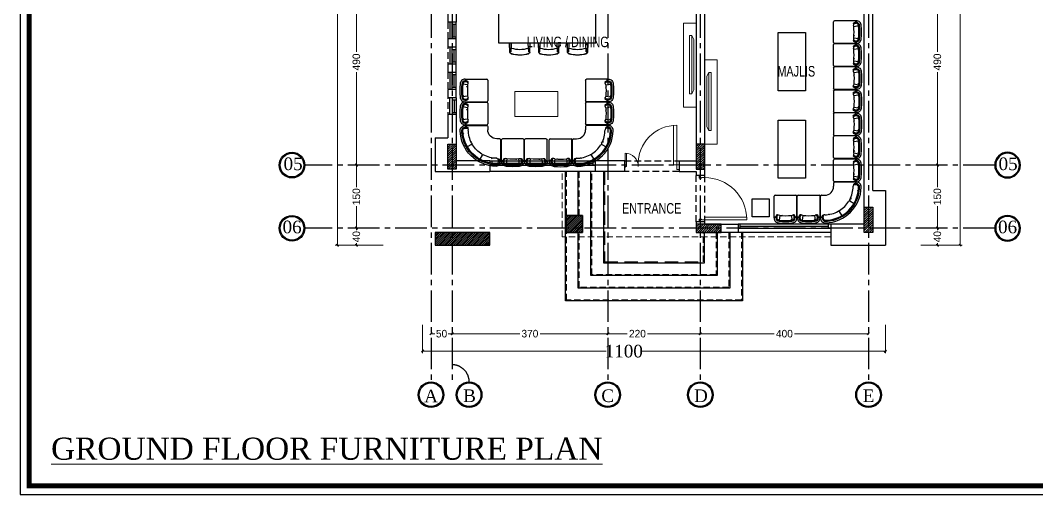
# Model space of a CAD drawing. Header units: centimetres. Extents: x 7997 to 116674, y 1017 to 13844.
# Drawn here: x 89907 to 92323, y 8084 to 9211 of the extents above; entities that cross this region are included whole.
import ezdxf
from ezdxf.enums import TextEntityAlignment as Align

# ---------------------------------------------------------------- set-up
doc = ezdxf.new("R2010")
doc.units = ezdxf.units.CM
doc.header["$LTSCALE"] = 200
doc.header["$PDMODE"] = 2
for name, pattern in [('A-106-Typical Floor Plan$0$HIDDEN', [0.375, 0.25, -0.125]), ('CENTER2', [1.125, 0.75, -0.125, 0.125, -0.125]), ('DASHED', [0.75, 0.5, -0.25]), ('HIDDEN2', [4.7625, 3.175, -1.5875])]:
    doc.linetypes.add(name, pattern=pattern)
for name, color, linetype in [('$0$GRID', 9, 'Continuous'), ('$0$GRID @ 1', 9, 'Continuous'), ('_A-Furniture', 8, 'Continuous'), ('AXIS', 9, 'CENTER2'), ('COL', 1, 'Continuous'), ('DIM', 11, 'Continuous'), ('DORWIN', 4, 'Continuous'), ('ID-LOOSE', 31, 'Continuous'), ('ID-LOOSE2', 8, 'Continuous'), ('STEPS', 7, 'Continuous'), ('WINDOR', 6, 'Continuous'), ('Z-RUBBER', 8, 'Continuous')]:
    doc.layers.add(name, color=color, linetype=linetype)
for name, color, linetype, lineweight in [('FIXTURE', 6, 'Continuous', 13), ('HA', 251, 'Continuous', 0), ('HAT', 8, 'Continuous', 9), ('HATCH', 8, 'Continuous', 5), ('TEXT', 6, 'Continuous', 18), ('WALL', 3, 'Continuous', 25)]:
    doc.layers.add(name, color=color, linetype=linetype, lineweight=lineweight)
doc.styles.add('$0$GRID', font='times.ttf', dxfattribs={"height": 40})
doc.styles.add('style8', font='swisscl.ttf', dxfattribs={"width": 0.8})
doc.styles.add('T1', font='times.ttf')
doc.styles.add('T2', font='')
doc.styles.get('T2').set_extended_font_data('Elisia')
doc.dimstyles.new('NORMAL', dxfattribs={"dimtxt": 18, "dimasz": 5, "dimexe": 5, "dimexo": 5, "dimgap": 1, "dimtad": 0, "dimdec": 0, "dimdsep": 46, "dimtxsty": 'T2', "dimblk1": 'OBLIQUE', "dimblk2": 'OBLIQUE', "dimsah": 1, "dimcen": 0.09, "dimclrd": 4, "dimclre": 4, "dimclrt": 6, "dimadec": 0, "dimazin": 0, "dimtfac": 1, "dimtdec": 0, "dimtofl": 0, "dimtmove": 1, "dimatfit": 2, "dimldrblk": 'OPEN30', "dimfxl": 0, "dimtolj": 1, "dimtzin": 0, "dimlwd": 5, "dimlwe": 5, "dimarcsym": 0})
pattern_1 = [(45, (-39757.2027, -54636.4848), (-2.65165043, 2.65165043), [])]

# ---------------------------------------------------------------- blocks, each defined once
blk = doc.blocks.new('A$C68294616')
at = {"layer": 'ID-LOOSE', "linetype": 'Continuous'}
for p, q in [((0.372, -0.31), (0.372, 0.36)), ((0.402, 0.39), (1.042, 0.39)), ((1.072, -0.31), (1.072, 0.36)), ((0.545, -0.231), (0.511, -0.219)), ((0.899, -0.231), (0.933, -0.219))]:
    blk.add_line(p, q, dxfattribs=at)
for centre, radius, start, end in [((0.402, 0.36), 0.03, 90, 180), ((1.042, 0.36), 0.03, 360, 90), ((0.397, -0.346), 0.0662, 67.8298, 112.1702), ((0.522, -0.31), 0.15, 180, 271.1754), ((0.554, -0.3), 0.133, 146.0897, 185.6132), ((0.522, -0.31), 0.1, 180, 271.1754), ((0.465, -0.24), 0.025, 62.9608, 146.0897), ((0.452, -0.265), 0.0532, 51.0017, 62.9608), ((0.502, -0.242), 0.025, 70, 132.0066), ((0.722, 1.538), 1.778, 264.2835, 275.7165), ((0.628, -0.286), 0.0481, 90.6237, 136.1803), ((0.922, -0.31), 0.15, 268.8246, 360), ((0.922, -0.31), 0.1, 268.8246, 360), ((0.942, -0.242), 0.025, 47.9934, 110), ((0.992, -0.265), 0.0532, 117.0392, 128.9983), ((0.979, -0.24), 0.025, 33.9103, 117.0392), ((0.89, -0.3), 0.133, 354.3868, 33.9103), ((1.047, -0.346), 0.0662, 67.8298, 112.1702), ((0.529, -0.332), 0.0481, 216.0775, 261.6341), ((0.722, 1.538), 2.008, 264.2835, 275.7165), ((0.722, 1.538), 1.958, 264.2835, 275.7165), ((0.933, -0.336), 0.0481, 201.2156, 246.7721)]:
    blk.add_arc(centre, radius, start, end, dxfattribs=at)
at = {"layer": 'ID-LOOSE2', "linetype": 'Continuous'}
for p, q in [((0.545, -0.231), (0.522, -0.38)), ((0.899, -0.231), (0.922, -0.38))]:
    blk.add_line(p, q, dxfattribs=at)
for centre, radius, start, end in [((0.397, -0.336), 0.0362, 46.3972, 133.6028), ((0.554, -0.3), 0.103, 132.0066, 185.6132), ((0.522, -0.31), 0.07, 180, 271.1754), ((0.922, -0.31), 0.07, 268.8246, 360), ((0.89, -0.3), 0.103, 354.3868, 47.9934), ((1.047, -0.336), 0.0362, 46.3972, 133.6028), ((0.722, 1.538), 1.928, 264.2835, 275.7165)]:
    blk.add_arc(centre, radius, start, end, dxfattribs=at)
blk = doc.blocks.new('A$C707258B2')
at = {"layer": 'ID-LOOSE', "linetype": 'Continuous'}
for p, q in [((0.404, 0.342), (1.074, 0.342)), ((0.404, 0.292), (0.454, 0.292)), ((1.104, 0.312), (1.104, 0.212)), ((1.479, -0.063), (1.379, -0.063)), ((1.509, -0.763), (1.509, -0.093)), ((1.459, -0.763), (1.459, -0.712))]:
    blk.add_line(p, q, dxfattribs=at)
for centre, radius, start, end in [((0.404, 0.192), 0.15, 90, 181.1754), ((0.368, 0.317), 0.0662, 337.8298, 22.1702), ((1.074, 0.312), 0.03, 360, 90), ((1.379, 0.212), 1.125, 181.1754, 268.8246), ((0.404, 0.192), 0.1, 90, 181.1754), ((1.379, 0.212), 1.075, 181.1754, 208.6357), ((0.455, 0.256), 0.0357, 345.4262, 90.5555), ((0.454, 0.212), 0.05, 360, 90), ((0.419, 0.102), 0.0935, 329.1864, 354.4231), ((1.379, 0.212), 0.875, 180, 208.4082), ((1.379, 0.212), 0.275, 180, 270), ((0.457, -0.291), 0.025, 208.6357, 300), ((0.482, -0.334), 0.025, 120, 211.3643), ((0.461, -0.295), 0.0199, 309.2667, 10.0983), ((0.481, -0.329), 0.0199, 49.9017, 110.7333), ((0.587, -0.216), 0.025, 300, 28.4082), ((0.612, -0.259), 0.025, 31.5918, 120), ((1.379, 0.212), 0.875, 211.5918, 238.4082), ((1.479, -0.093), 0.03, 360, 90), ((1.379, 0.212), 1.075, 211.3643, 238.6357), ((0.907, -0.555), 0.025, 330, 58.4082), ((0.951, -0.58), 0.025, 61.5918, 150), ((1.379, 0.212), 0.875, 241.5918, 270), ((1.019, -0.683), 0.0935, 84.0982, 109.3349), ((0.832, -0.685), 0.025, 238.6357, 330), ((0.876, -0.71), 0.025, 150, 241.3643), ((0.838, -0.686), 0.0199, 339.2667, 40.0983), ((0.872, -0.706), 0.0199, 79.9017, 140.7333), ((1.379, 0.212), 1.075, 241.3643, 268.8246), ((1.291, -0.783), 0.0481, 201.2156, 246.7721), ((1.359, -0.763), 0.15, 268.8246, 360), ((1.359, -0.763), 0.1, 268.8246, 360), ((1.379, -0.713), 0.05, 360, 90), ((1.405, -0.803), 0.00999, 211.067, 288.5313), ((1.425, -0.709), 0.0336, 354.6301, 109.3883), ((1.484, -0.799), 0.0662, 67.8298, 112.1702)]:
    blk.add_arc(centre, radius, start, end, dxfattribs=at)
at = {"layer": 'ID-LOOSE2', "linetype": 'Continuous'}
for p, q in [((0.404, 0.262), (0.454, 0.262)), ((0.6, -0.238), (0.47, -0.313)), ((0.929, -0.567), (0.854, -0.697)), ((1.429, -0.763), (1.429, -0.713))]:
    blk.add_line(p, q, dxfattribs=at)
for centre, radius, start, end in [((0.378, 0.317), 0.0362, 316.3972, 43.6028), ((0.404, 0.192), 0.07, 90, 181.1754), ((1.379, 0.212), 1.045, 181.1754, 268.8246), ((1.359, -0.763), 0.07, 268.8246, 360), ((1.484, -0.789), 0.0362, 46.3972, 133.6028)]:
    blk.add_arc(centre, radius, start, end, dxfattribs=at)
blk = doc.blocks.new('cvn')
at = {"layer": '_A-Furniture'}
for p, q in [((28410.3, 14016.7), (28411.3, 14037.8)), ((28411.4, 14037.9), (28410.4, 14016.7)), ((28414.2, 14041.5), (28415.9, 14042)), ((28453.9, 14042), (28455.6, 14041.5)), ((28458.6, 14037.8), (28459.5, 14016.7)), ((28458.7, 14037.9), (28459.6, 14016.7)), ((28478.8, 14016.7), (28479.7, 14037.8)), ((28479.9, 14037.9), (28478.9, 14016.7)), ((28482.7, 14041.5), (28484.4, 14042)), ((28522.4, 14042), (28524.1, 14041.5)), ((28527, 14037.8), (28528, 14016.7)), ((28527.2, 14037.9), (28528.1, 14016.7)), ((28547.2, 14016.7), (28548.1, 14037.8)), ((28548.2, 14037.9), (28547.3, 14016.7)), ((28548.2, 14037.9), (28547.3, 14016.7)), ((28548.3, 14037.8), (28547.4, 14016.7)), ((28551.1, 14041.5), (28552.7, 14042)), ((28553, 14042), (28551.3, 14041.5)), ((28590.8, 14042), (28592.5, 14041.5)), ((28592.7, 14041.5), (28591, 14042)), ((28595.4, 14037.8), (28596.3, 14016.7)), ((28595.5, 14037.9), (28596.5, 14016.7)), ((28595.5, 14037.9), (28596.5, 14016.7)), ((28596.6, 14016.7), (28595.6, 14037.8)), ((28414.1, 14036.7), (28411.3, 14036.7)), ((28414.2, 14036.6), (28415.1, 14016.7)), ((28455.9, 14036.6), (28455, 14016.7)), ((28456, 14036.7), (28458.8, 14036.7)), ((28482.5, 14036.7), (28479.8, 14036.7)), ((28482.6, 14036.6), (28483.5, 14016.7)), ((28524.4, 14036.6), (28523.5, 14016.7)), ((28524.5, 14036.7), (28527.2, 14036.7)), ((28550.9, 14036.7), (28548.2, 14036.7)), ((28550.9, 14036.7), (28548.2, 14036.7)), ((28551, 14036.6), (28551.9, 14016.7)), ((28551, 14036.6), (28551.9, 14016.7)), ((28592.7, 14036.6), (28591.9, 14016.7)), ((28592.8, 14036.6), (28591.9, 14016.7)), ((28592.8, 14036.7), (28595.6, 14036.7)), ((28592.9, 14036.7), (28595.6, 14036.7)), ((28410.3, 13913.4), (28411.3, 13892.3)), ((28411.4, 13892.2), (28410.4, 13913.4)), ((28414.1, 13893.4), (28411.3, 13893.4)), ((28414.2, 13893.5), (28415.1, 13913.4)), ((28455.9, 13893.5), (28455, 13913.4)), ((28456, 13893.4), (28458.8, 13893.4)), ((28458.6, 13892.3), (28459.5, 13913.4)), ((28458.7, 13892.2), (28459.6, 13913.4)), ((28478.8, 13913.4), (28479.7, 13892.3)), ((28479.9, 13892.2), (28478.9, 13913.4)), ((28482.5, 13893.4), (28479.8, 13893.4)), ((28482.6, 13893.5), (28483.5, 13913.4)), ((28524.4, 13893.5), (28523.5, 13913.4)), ((28524.5, 13893.4), (28527.2, 13893.4)), ((28527, 13892.3), (28528, 13913.4)), ((28527.2, 13892.2), (28528.1, 13913.4)), ((28547.2, 13913.4), (28548.1, 13892.3)), ((28548.2, 13892.2), (28547.3, 13913.4)), ((28548.2, 13892.2), (28547.3, 13913.4)), ((28548.3, 13892.3), (28547.4, 13913.4)), ((28550.9, 13893.4), (28548.2, 13893.4)), ((28550.9, 13893.4), (28548.2, 13893.4)), ((28551, 13893.5), (28551.9, 13913.4)), ((28551, 13893.5), (28551.9, 13913.4)), ((28592.7, 13893.5), (28591.9, 13913.4)), ((28592.8, 13893.5), (28591.9, 13913.4)), ((28592.8, 13893.4), (28595.6, 13893.4)), ((28592.9, 13893.4), (28595.6, 13893.4)), ((28595.4, 13892.3), (28596.3, 13913.4)), ((28595.5, 13892.2), (28596.5, 13913.4)), ((28595.5, 13892.2), (28596.5, 13913.4)), ((28596.6, 13913.4), (28595.6, 13892.3)), ((28414.2, 13888.6), (28415.9, 13888.1)), ((28453.9, 13888.1), (28455.6, 13888.6)), ((28482.7, 13888.6), (28484.4, 13888.1)), ((28522.4, 13888.1), (28524.1, 13888.6)), ((28551.1, 13888.6), (28552.7, 13888.1)), ((28553, 13888.1), (28551.3, 13888.6)), ((28590.8, 13888.1), (28592.5, 13888.6)), ((28592.7, 13888.6), (28591, 13888.1))]:
    blk.add_line(p, q, dxfattribs=at)
blk.add_lwpolyline([(28384.5, 14015.2), (28615.9, 14015.2), (28615.9, 13914.9), (28384.5, 13914.9)], close=True, dxfattribs=at)
blk.add_lwpolyline([(28384.5, 14015.2), (28615.9, 14015.2), (28615.9, 13914.9), (28384.5, 13914.9)], close=True, dxfattribs=at)
for centre, radius, start, end in [((28415.4, 14037.6), 4.11, 106.4199, 177.4596), ((28415.5, 14037.7), 4.11, 106.4199, 177.4596), ((28435, 13970), 74.6, 74.0648, 106.1145), ((28434.9, 13973.5), 71.1, 74.4748, 105.5252), ((28454.5, 14037.6), 4.11, 2.5404, 73.5801), ((28454.6, 14037.7), 4.11, 2.5404, 73.5801), ((28483.8, 14037.6), 4.11, 106.4199, 177.4596), ((28484, 14037.7), 4.11, 106.4199, 177.4596), ((28503.5, 13970), 74.6, 74.0648, 106.1145), ((28503.4, 13973.5), 71.1, 74.4748, 105.5252), ((28522.9, 14037.6), 4.11, 2.5404, 73.5801), ((28523.1, 14037.7), 4.11, 2.5404, 73.5801), ((28552.2, 14037.6), 4.11, 106.4199, 177.4596), ((28552.3, 14037.7), 4.11, 106.4199, 177.4596), ((28552.3, 14037.7), 4.11, 106.4199, 177.4596), ((28552.4, 14037.6), 4.11, 106.4199, 177.4596), ((28571.9, 13970), 74.6, 74.0648, 106.1145), ((28571.9, 13970), 74.6, 73.8855, 105.9352), ((28571.8, 13973.5), 71.1, 74.4748, 105.5252), ((28572, 13973.5), 71.1, 74.4748, 105.5252), ((28591.3, 14037.6), 4.11, 2.5404, 73.5801), ((28591.4, 14037.7), 4.11, 2.5404, 73.5801), ((28591.4, 14037.7), 4.11, 2.5404, 73.5801), ((28591.5, 14037.6), 4.11, 2.5404, 73.5801), ((28414.1, 14036.6), 0.103, 2.5404, 90.0495), ((28435, 13970), 61.8, 71.5812, 108.4188), ((28456, 14036.6), 0.103, 90, 177.4596), ((28482.5, 14036.6), 0.103, 2.5404, 90.0495), ((28503.5, 13970), 61.8, 71.5812, 108.4188), ((28524.5, 14036.6), 0.103, 90, 177.4596), ((28550.9, 14036.6), 0.103, 2.5404, 90), ((28550.9, 14036.6), 0.103, 2.5404, 90.0495), ((28571.9, 13970), 61.8, 71.5812, 108.4188), ((28571.9, 13970), 61.8, 71.5812, 108.4188), ((28592.8, 14036.6), 0.103, 89.9505, 177.4596), ((28592.9, 14036.6), 0.103, 90, 177.4596), ((28415.4, 13892.5), 4.11, 182.5404, 253.5801), ((28414.1, 13893.5), 0.103, 269.9505, 357.4596), ((28435, 13960.1), 61.8, 251.5812, 288.4188), ((28454.5, 13892.5), 4.11, 286.4199, 357.4596), ((28456, 13893.5), 0.103, 182.5404, 270), ((28483.8, 13892.5), 4.11, 182.5404, 253.5801), ((28482.5, 13893.5), 0.103, 269.9505, 357.4596), ((28503.5, 13960.1), 61.8, 251.5812, 288.4188), ((28522.9, 13892.5), 4.11, 286.4199, 357.4596), ((28524.5, 13893.5), 0.103, 182.5404, 270), ((28552.2, 13892.5), 4.11, 182.5404, 253.5801), ((28552.4, 13892.5), 4.11, 182.5404, 253.5801), ((28550.9, 13893.5), 0.103, 270, 357.4596), ((28550.9, 13893.5), 0.103, 269.9505, 357.4596), ((28571.9, 13960.1), 61.8, 251.5812, 288.4188), ((28571.9, 13960.1), 61.8, 251.5812, 288.4188), ((28591.3, 13892.5), 4.11, 286.4199, 357.4596), ((28592.8, 13893.5), 0.103, 182.5404, 270.0495), ((28591.5, 13892.5), 4.11, 286.4199, 357.4596), ((28592.9, 13893.5), 0.103, 182.5404, 270), ((28415.5, 13892.4), 4.11, 182.5404, 253.5801), ((28435, 13960.1), 74.6, 253.8855, 285.9352), ((28434.9, 13956.6), 71.1, 254.4748, 285.5252), ((28454.6, 13892.4), 4.11, 286.4199, 357.4596), ((28484, 13892.4), 4.11, 182.5404, 253.5801), ((28503.5, 13960.1), 74.6, 253.8855, 285.9352), ((28503.4, 13956.6), 71.1, 254.4748, 285.5252), ((28523.1, 13892.4), 4.11, 286.4199, 357.4596), ((28552.3, 13892.4), 4.11, 182.5404, 253.5801), ((28552.3, 13892.4), 4.11, 182.5404, 253.5801), ((28571.9, 13960.1), 74.6, 253.8855, 285.9352), ((28571.9, 13960.1), 74.6, 254.0648, 286.1145), ((28571.8, 13956.6), 71.1, 254.4748, 285.5252), ((28572, 13956.6), 71.1, 254.4748, 285.5252), ((28591.4, 13892.4), 4.11, 286.4199, 357.4596), ((28591.4, 13892.4), 4.11, 286.4199, 357.4596)]:
    blk.add_arc(centre, radius, start, end, dxfattribs=at)
blk = doc.blocks.new('08-TITLE SHEET-selattin', base_point=(45714.8, -203081.4))
at = {"color": 0}
blk.add_lwpolyline([(51244.8, -203081.4), (45714.8, -203081.4), (45714.8, -206921.4), (51244.8, -206921.4)], close=True, dxfattribs=at)
at = {"color": 0, "linetype": 'ByBlock', "const_width": 17}
blk.add_lwpolyline([(45744.3, -206891.9), (51215.3, -206891.9), (51215.3, -203110.8), (45744.3, -203110.8)], close=True, dxfattribs=at)
at = {"layer": 'HA', "ltscale": 1.2}
blk.add_lwpolyline([(45714.8, -203081.4), (51244.8, -203081.4), (51244.8, -206921.4), (45714.8, -206921.4)], close=True, dxfattribs=at)
blk = doc.blocks.new('D1')
at = {"layer": 'FIXTURE'}
for p, q in [((-11.17, 29.99), (-11.17, -4.5)), ((-8.17, 30.13), (-8.17, -8.5)), ((-6.17, -4.5), (-11.17, -4.5)), ((-6.17, -8.5), (-8.17, -8.5)), ((-6.17, -4.5), (-6.17, -8.5))]:
    blk.add_line(p, q, dxfattribs=at)
blk.add_arc((-8.05, -3.87), 34, 90.19821, 181.05536, dxfattribs=at)
blk = doc.blocks.new('A$C414D25BB')
at = {"layer": 'Z-RUBBER', "ltscale": 0.05}
h = blk.add_hatch(dxfattribs=at)
h.set_pattern_fill('ANSI31', color=256, style=0)
h.set_pattern_definition([(45, (-21734.0303, -7392.24753), (-0.08838834765, 0.08838834765), [])])
h.paths.add_polyline_path([(0.114, 0.062, -5.138733), (0.115, 0.062), (0.115, 0.06), (0.116, 0.06), (0.115, 0.058), (0.116, 0.058), (0.115, 0.056), (0.113, 0.058), (0.114, 0.058), (0.113, 0.06), (0.114, 0.06)])
at = {"layer": 'FIXTURE'}
for p, q in [((0.857, 0.916), (0.857, 0.116)), ((0.907, 0.916), (0.857, 0.916)), ((0.907, 0.116), (0.907, 0.916)), ((0.107, 0.116), (0.072, 0.116)), ((0.072, 0.116), (0.072, 0.016)), ((0.122, 0.016), (0.072, 0.016)), ((0.107, 0.116), (0.107, 0.062)), ((0.119, 0.062), (0.107, 0.062)), ((0.112, 0.062), (0.122, 0.062)), ((0.122, 0.062), (0.122, 0.016)), ((0.857, 0.116), (0.907, 0.116)), ((0.907, 0.062), (0.897, 0.062)), ((0.897, 0.062), (0.897, 0.016)), ((0.897, 0.016), (0.947, 0.016)), ((0.907, 0.116), (0.947, 0.116)), ((0.907, 0.116), (0.907, 0.062)), ((0.947, 0.116), (0.947, 0.016))]:
    blk.add_line(p, q, dxfattribs=at)
blk.add_lwpolyline([(0.905, 0.062), (0.904, 0.062)], dxfattribs=at)
blk.add_arc((0.907, 0.116), 0.8, 90, 180, dxfattribs=at)
blk = doc.blocks.new('05-GF COLUMNS-Essa', base_point=(34188.1, 8657))
at = {"layer": 'COL', "ltscale": 0.05}
h = blk.add_hatch(dxfattribs=at)
h.set_pattern_fill('ANSI31', color=8, scale=30)
h.set_pattern_definition(pattern_1)
h.paths.add_polyline_path([(34238.1, 8837), (34218.1, 8837), (34218.1, 8897), (34238.1, 8897)])
h = blk.add_hatch(dxfattribs=at)
h.set_pattern_fill('ANSI31', color=8, scale=30)
h.set_pattern_definition(pattern_1)
h.paths.add_polyline_path([(34808.1, 8837), (34828.1, 8837), (34828.1, 8897), (34808.1, 8897)])
h = blk.add_hatch(dxfattribs=at)
h.set_pattern_fill('ANSI31', color=8, scale=30)
h.set_pattern_definition(pattern_1)
h.paths.add_polyline_path([(35228.1, 8687), (35208.1, 8687), (35208.1, 8747), (35228.1, 8747)])
h = blk.add_hatch(dxfattribs=at)
h.set_pattern_fill('ANSI31', color=8, scale=30)
h.set_pattern_definition(pattern_1)
h.paths.add_polyline_path([(34808.1, 8707), (34808.1, 8687), (34868.1, 8687), (34868.1, 8707)])
at = {"layer": 'DIM'}
h = blk.add_hatch(dxfattribs=at)
h.set_pattern_fill('ANSI31', color=8)
h.set_pattern_definition([(45, (34498.055, 8687.002), (-2.24506, 2.24506), [])])
h.paths.add_polyline_path([(34498.1, 8687), (34538.1, 8687), (34538.1, 8727), (34498.1, 8727)])
h = blk.add_hatch(dxfattribs=at)
h.set_pattern_fill('ANSI31', color=8)
h.set_pattern_definition([(45, (34188.055, 8657.002), (-2.245064, 2.245064), [])])
h.paths.add_polyline_path([(34188.1, 8657), (34318.1, 8657), (34318.1, 8687), (34188.1, 8687)])
at = {"layer": 'COL'}
for points in [[(34238.1, 8837), (34218.1, 8837), (34218.1, 8897), (34238.1, 8897)], [(34808.1, 8837), (34828.1, 8837), (34828.1, 8897), (34808.1, 8897)], [(35228.1, 8687), (35208.1, 8687), (35208.1, 8747), (35228.1, 8747)], [(34498.1, 8687), (34538.1, 8687), (34538.1, 8727), (34498.1, 8727)], [(34808.1, 8707), (34808.1, 8687), (34868.1, 8687), (34868.1, 8707)], [(34188.1, 8657), (34318.1, 8657), (34318.1, 8687), (34188.1, 8687)]]:
    blk.add_lwpolyline(points, close=True, dxfattribs=at)
blk = doc.blocks.new('02-GROUND FLOOR PLAN-selattin', base_point=(28755.4, 25545.3))
at = {"layer": 'HAT', "linetype": 'DASHED', "ltscale": 0.15}
for p, q in [((27987.4, 24040.3), (27987.4, 24195.3)), ((28625.4, 24040.3), (27987.4, 24040.3))]:
    blk.add_line(p, q, dxfattribs=at)
at = {"layer": 'STEPS', "color": 8, "linetype": 'HIDDEN2', "ltscale": 0.025}
for p, q in [((27715.4, 24550.3), (27715.4, 24330.3)), ((28135.4, 24220.3), (28265.4, 24220.3)), ((28265.4, 24195.3), (28135.4, 24195.3)), ((28305.4, 24075.3), (28305.4, 24185.3)), ((28325.4, 24185.3), (28325.4, 24075.3))]:
    blk.add_line(p, q, dxfattribs=at)
at = {"layer": 'STEPS'}
for p, q in [((28085.4, 24195.3), (28085.4, 23977.8)), ((28325.4, 23977.8), (28325.4, 24050.3)), ((28085.4, 23977.8), (28325.4, 23977.8))]:
    blk.add_line(p, q, dxfattribs=at)
at = {"layer": 'STEPS', "color": 8, "linetype": 'HIDDEN2', "ltscale": 0.05}
for p, q in [((28087.9, 24195.3), (28087.9, 23980.3)), ((28087.9, 23980.3), (28323.4, 23980.3))]:
    blk.add_line(p, q, dxfattribs=at)
at = {"layer": 'STEPS'}
for points in [[(28415.4, 24050.3), (28415.4, 23887.8), (27995.4, 23887.8), (27995.4, 24195.3)], [(28025.4, 24090.3), (28025.4, 24195.3)], [(28355.4, 24050.3), (28355.4, 23947.8), (28055.4, 23947.8), (28055.4, 24195.3)], [(28385.4, 24050.3), (28385.4, 23917.8), (28025.4, 23917.8), (28025.4, 24050.3)]]:
    blk.add_lwpolyline(points, dxfattribs=at)
at = {"layer": 'WALL', "ltscale": 150}
for p, q in [((28725.4, 24150.3), (28725.4, 24800.3)), ((27685.4, 24275.3), (27685.4, 24195.3)), ((28725.4, 24150.3), (28755.4, 24150.3)), ((28755.4, 24150.3), (28755.4, 24020.3)), ((28625.4, 24020.3), (28755.4, 24020.3))]:
    blk.add_line(p, q, dxfattribs=at)
at = {"layer": 'WALL'}
for p, q in [((27715.4, 24690.3), (27715.4, 24550.3)), ((27735.4, 24690.3), (27735.4, 24550.3)), ((28305.4, 24690.3), (28305.4, 24220.3)), ((28325.4, 24690.3), (28325.4, 24185.3)), ((28705.4, 24070.3), (28705.4, 24690.3)), ((27735.4, 24550.3), (27715.4, 24550.3)), ((27735.4, 24510.3), (27715.4, 24510.3)), ((27715.4, 24510.3), (27715.4, 24490.3)), ((27735.4, 24490.3), (27735.4, 24510.3)), ((27735.4, 24490.3), (27715.4, 24490.3)), ((27735.4, 24450.3), (27715.4, 24450.3)), ((27715.4, 24450.3), (27715.4, 24430.3)), ((27735.4, 24430.3), (27715.4, 24430.3)), ((27735.4, 24430.3), (27735.4, 24450.3)), ((27735.4, 24390.3), (27715.4, 24390.3)), ((27715.4, 24390.3), (27715.4, 24370.3)), ((27735.4, 24370.3), (27735.4, 24390.3)), ((27735.4, 24370.3), (27715.4, 24370.3)), ((27715.4, 24330.3), (27715.4, 24275.3)), ((27735.4, 24330.3), (27715.4, 24330.3)), ((27735.4, 24330.3), (27735.4, 24220.3)), ((27685.4, 24275.3), (27715.4, 24275.3)), ((27815.4, 24220.3), (27735.4, 24220.3)), ((27815.4, 24220.3), (27815.4, 24195.3)), ((28135.4, 24220.3), (28065.4, 24220.3)), ((28065.4, 24220.3), (28065.4, 24195.3)), ((28135.4, 24220.3), (28135.4, 24195.3)), ((28265.4, 24220.3), (28305.4, 24220.3)), ((28265.4, 24220.3), (28265.4, 24195.3)), ((27685.4, 24195.3), (27815.4, 24195.3)), ((28135.4, 24195.3), (28065.4, 24195.3)), ((28265.4, 24195.3), (28305.4, 24195.3)), ((28305.4, 24195.3), (28305.4, 24185.3)), ((28325.4, 24185.3), (28305.4, 24185.3)), ((28305.4, 24075.3), (28305.4, 24050.3)), ((28325.4, 24075.3), (28305.4, 24075.3)), ((28325.4, 24075.3), (28325.4, 24070.3)), ((28325.4, 24070.3), (28405.4, 24070.3)), ((28405.4, 24070.3), (28405.4, 24050.3)), ((28625.4, 24070.3), (28625.4, 24020.3)), ((28705.4, 24070.3), (28625.4, 24070.3)), ((28405.4, 24050.3), (28305.4, 24050.3))]:
    blk.add_line(p, q, dxfattribs=at)
at = {"layer": 'WALL', "color": 8, "linetype": 'A-106-Typical Floor Plan$0$HIDDEN', "ltscale": 0.3}
blk.add_line((28323.4, 23980.3), (28323.4, 24050.3), dxfattribs=at)
for points in [[(28413.4, 24050.3), (28413.4, 23889.8), (27997.4, 23889.8), (27997.4, 24195.3)], [(28027.4, 24090.3), (28027.4, 24195.3)], [(28353.4, 24050.3), (28353.4, 23949.8), (28057.4, 23949.8), (28057.4, 24195.3)], [(28383.4, 24050.3), (28383.4, 23919.8), (28027.4, 23919.8), (28027.4, 24050.3)]]:
    blk.add_lwpolyline(points, dxfattribs=at)
at = {"layer": 'WALL'}
blk.add_lwpolyline([(28035.4, 24050.3), (27995.4, 24050.3), (27995.4, 24090.3), (28035.4, 24090.3)], close=True, dxfattribs=at)
at = {"layer": 'WINDOR'}
for p, q in [((27720.4, 24550.3), (27720.4, 24510.3)), ((27725.4, 24510.3), (27725.4, 24550.3)), ((27735.4, 24510.3), (27735.4, 24550.3)), ((27735.4, 24510.3), (27735.4, 24550.3)), ((27725.4, 24545.3), (27735.4, 24545.3)), ((27730.4, 24515.3), (27730.4, 24545.3)), ((27725.4, 24515.3), (27735.4, 24515.3)), ((27720.4, 24490.3), (27720.4, 24450.3)), ((27725.4, 24450.3), (27725.4, 24490.3)), ((27725.4, 24485.3), (27735.4, 24485.3)), ((27730.4, 24455.3), (27730.4, 24485.3)), ((27735.4, 24450.3), (27735.4, 24490.3)), ((27735.4, 24450.3), (27735.4, 24490.3)), ((27725.4, 24455.3), (27735.4, 24455.3)), ((27720.4, 24430.3), (27720.4, 24390.3)), ((27725.4, 24390.3), (27725.4, 24430.3)), ((27735.4, 24390.3), (27735.4, 24430.3)), ((27735.4, 24390.3), (27735.4, 24430.3)), ((27725.4, 24425.3), (27735.4, 24425.3)), ((27730.4, 24395.3), (27730.4, 24425.3)), ((27725.4, 24395.3), (27735.4, 24395.3)), ((27720.4, 24330.3), (27720.4, 24370.3)), ((27725.4, 24370.3), (27725.4, 24330.3)), ((27725.4, 24365.3), (27735.4, 24365.3)), ((27730.4, 24365.3), (27730.4, 24335.3)), ((27735.4, 24370.3), (27735.4, 24330.3)), ((27735.4, 24370.3), (27735.4, 24330.3)), ((27725.4, 24335.3), (27735.4, 24335.3)), ((27815.4, 24220.3), (28065.4, 24220.3)), ((27815.4, 24210.3), (28065.4, 24210.3)), ((27820.4, 24210.3), (27820.4, 24220.3)), ((27820.4, 24215.3), (28060.4, 24215.3)), ((28060.4, 24210.3), (28060.4, 24220.3)), ((28065.4, 24195.3), (27815.4, 24195.3)), ((28625.4, 24070.3), (28405.4, 24070.3)), ((28410.4, 24060.3), (28410.4, 24070.3)), ((28410.4, 24065.3), (28620.4, 24065.3)), ((28620.4, 24060.3), (28620.4, 24070.3)), ((28405.4, 24060.3), (28625.4, 24060.3)), ((28625.4, 24050.3), (28405.4, 24050.3))]:
    blk.add_line(p, q, dxfattribs=at)
at = {"color": 6, "ltscale": 2}
blk.add_blockref('05-GF COLUMNS-Essa', (27685.4, 24020.3), dxfattribs=at)
at = {"layer": 'DORWIN'}
for p, xscale, yscale, zscale in [((28282.1, 24223.1), 2.720354094101387, 2.720354094101387, 2.720354094101387), ((28129.8, 24211.3), -0.9067847064499407, 0.9067847064499407, 0.9067847064499407)]:
    blk.add_blockref('D1', p, dxfattribs=dict(at, xscale=xscale, yscale=yscale, zscale=zscale))
at = {"layer": 'WALL', "color": 0, "xscale": 125.7142855977901, "yscale": 125.7142855977901, "zscale": 125.7142855977901, "rotation": 270}
blk.add_blockref('A$C414D25BB', (28310.8, 24194.4), dxfattribs=at)
at = {"layer": 'TEXT', "style": 'style8'}
for s, p in [('LIVING / DINING', (27902.6, 24490.5)), ('MAJLIS', (28498.8, 24420.8)), ('ENTRANCE', (28129.5, 24095))]:
    blk.add_text(s, height=25, dxfattribs=at).set_placement(p)
blk = doc.blocks.new('_OBLIQUE')
at = {"color": 0, "linetype": 'ByBlock'}
blk.add_line((-0.5, -0.5), (0.5, 0.5), dxfattribs=at)
blk = doc.blocks.new('*D1683')
at = {"layer": 'Defpoints', "color": 0, "transparency": 16777216}
for p in [(37178.1, 5446.5), (37228.1, 5446.5), (37228.1, 5446.5)]:
    blk.add_point(p, dxfattribs=at)
at = {"layer": 'DIM', "color": 4, "lineweight": 5, "transparency": 16777216}
for p, q in [((37178.1, 5446.5), (37187.5, 5446.5)), ((37228.1, 5446.5), (37218.6, 5446.5))]:
    blk.add_line(p, q, dxfattribs=at)
at = {"layer": 'DIM', "color": 4, "lineweight": 5, "transparency": 16777216, "xscale": 5, "yscale": 5, "zscale": 5, "rotation": 180}
blk.add_blockref('_OBLIQUE', (37178.1, 5446.5), dxfattribs=at)
at = {"layer": 'DIM', "color": 4, "lineweight": 5, "transparency": 16777216, "xscale": 5, "yscale": 5, "zscale": 5}
blk.add_blockref('_OBLIQUE', (37228.1, 5446.5), dxfattribs=at)
at = {"layer": 'DIM', "color": 6, "transparency": 16777216, "insert": (37203.1, 5446.5), "char_height": 18, "attachment_point": 5, "style": 'T2'}
blk.add_mtext('\\A1;50', dxfattribs=at)
blk = doc.blocks.new('_Open30')
at = {"color": 0, "linetype": 'ByBlock', "lineweight": -2}
for p, q in [((-1, 0.27), (0, 0)), ((0, 0), (-1, -0.27)), ((0, 0), (-1, 0))]:
    blk.add_line(p, q, dxfattribs=at)
blk = doc.blocks.new('*D1684')
at = {"layer": 'Defpoints', "color": 0, "transparency": 16777216}
for p in [(37228.1, 5446.5), (37598.1, 5446.5), (37598.1, 5446.5)]:
    blk.add_point(p, dxfattribs=at)
at = {"layer": 'DIM', "color": 4, "lineweight": 5, "transparency": 16777216}
for p, q in [((37228.1, 5446.5), (37388.9, 5446.5)), ((37598.1, 5446.5), (37437.2, 5446.5))]:
    blk.add_line(p, q, dxfattribs=at)
at = {"layer": 'DIM', "color": 4, "lineweight": 5, "transparency": 16777216, "xscale": 5, "yscale": 5, "zscale": 5, "rotation": 180}
blk.add_blockref('_OBLIQUE', (37228.1, 5446.5), dxfattribs=at)
at = {"layer": 'DIM', "color": 4, "lineweight": 5, "transparency": 16777216, "xscale": 5, "yscale": 5, "zscale": 5}
blk.add_blockref('_OBLIQUE', (37598.1, 5446.5), dxfattribs=at)
at = {"layer": 'DIM', "color": 6, "transparency": 16777216, "insert": (37413.1, 5446.5), "char_height": 18, "attachment_point": 5, "style": 'T2'}
blk.add_mtext('\\A1;370', dxfattribs=at)
blk = doc.blocks.new('*D1685')
at = {"layer": 'Defpoints', "color": 0, "transparency": 16777216}
for p in [(37598.1, 5446.5), (37818.1, 5446.5), (37818.1, 5446.5)]:
    blk.add_point(p, dxfattribs=at)
at = {"layer": 'DIM', "color": 4, "lineweight": 5, "transparency": 16777216}
for p, q in [((37598.1, 5446.5), (37644.6, 5446.5)), ((37818.1, 5446.5), (37692.9, 5446.5))]:
    blk.add_line(p, q, dxfattribs=at)
at = {"layer": 'DIM', "color": 4, "lineweight": 5, "transparency": 16777216, "xscale": 5, "yscale": 5, "zscale": 5, "rotation": 180}
blk.add_blockref('_OBLIQUE', (37598.1, 5446.5), dxfattribs=at)
at = {"layer": 'DIM', "color": 4, "lineweight": 5, "transparency": 16777216, "xscale": 5, "yscale": 5, "zscale": 5}
blk.add_blockref('_OBLIQUE', (37818.1, 5446.5), dxfattribs=at)
at = {"layer": 'DIM', "color": 6, "transparency": 16777216, "insert": (37668.7, 5446.5), "char_height": 18, "attachment_point": 5, "style": 'T2'}
blk.add_mtext('\\A1;220', dxfattribs=at)
blk = doc.blocks.new('*D1686')
at = {"layer": 'Defpoints', "color": 0, "transparency": 16777216}
for p in [(37818.1, 5446.5), (38218.1, 5446.5), (38218.1, 5446.5)]:
    blk.add_point(p, dxfattribs=at)
at = {"layer": 'DIM', "color": 4, "lineweight": 5, "transparency": 16777216}
for p, q in [((37818.1, 5446.5), (37993.9, 5446.5)), ((38218.1, 5446.5), (38042.2, 5446.5))]:
    blk.add_line(p, q, dxfattribs=at)
at = {"layer": 'DIM', "color": 4, "lineweight": 5, "transparency": 16777216, "xscale": 5, "yscale": 5, "zscale": 5, "rotation": 180}
blk.add_blockref('_OBLIQUE', (37818.1, 5446.5), dxfattribs=at)
at = {"layer": 'DIM', "color": 4, "lineweight": 5, "transparency": 16777216, "xscale": 5, "yscale": 5, "zscale": 5}
blk.add_blockref('_OBLIQUE', (38218.1, 5446.5), dxfattribs=at)
at = {"layer": 'DIM', "color": 6, "transparency": 16777216, "insert": (38018.1, 5446.5), "char_height": 18, "attachment_point": 5, "style": 'T2'}
blk.add_mtext('\\A1;400', dxfattribs=at)
blk = doc.blocks.new('*D1687')
at = {"layer": 'Defpoints', "color": 0, "transparency": 16777216}
for p in [(38381.7, 5697), (38381.7, 5697), (38381.7, 5657)]:
    blk.add_point(p, dxfattribs=at)
at = {"layer": 'DIM', "color": 4, "lineweight": 5, "transparency": 16777216}
for p, q in [((38381.7, 5697), (38381.7, 5692.6)), ((38381.7, 5657), (38381.7, 5661.4))]:
    blk.add_line(p, q, dxfattribs=at)
at = {"layer": 'DIM', "color": 4, "lineweight": 5, "transparency": 16777216, "xscale": 5, "yscale": 5, "zscale": 5}
for p, rotation in [((38381.7, 5697), 90), ((38381.7, 5657), 270)]:
    blk.add_blockref('_OBLIQUE', p, dxfattribs=dict(at, rotation=rotation))
at = {"layer": 'DIM', "color": 6, "transparency": 16777216, "insert": (38381.7, 5677), "char_height": 18, "attachment_point": 5, "rotation": 90, "style": 'T2'}
blk.add_mtext('\\A1;40', dxfattribs=at)
blk = doc.blocks.new('*D1688')
at = {"layer": 'Defpoints', "color": 0, "transparency": 16777216}
for p in [(38381.7, 5847), (38381.7, 5847), (38381.7, 5697)]:
    blk.add_point(p, dxfattribs=at)
at = {"layer": 'DIM', "color": 4, "lineweight": 5, "transparency": 16777216}
for p, q in [((38381.7, 5847), (38381.7, 5794.4)), ((38381.7, 5697), (38381.7, 5749.6))]:
    blk.add_line(p, q, dxfattribs=at)
at = {"layer": 'DIM', "color": 4, "lineweight": 5, "transparency": 16777216, "xscale": 5, "yscale": 5, "zscale": 5}
for p, rotation in [((38381.7, 5847), 90), ((38381.7, 5697), 270)]:
    blk.add_blockref('_OBLIQUE', p, dxfattribs=dict(at, rotation=rotation))
at = {"layer": 'DIM', "color": 6, "transparency": 16777216, "insert": (38381.7, 5772), "char_height": 18, "attachment_point": 5, "rotation": 90, "style": 'T2'}
blk.add_mtext('\\A1;150', dxfattribs=at)
blk = doc.blocks.new('*D1689')
at = {"layer": 'Defpoints', "color": 0, "transparency": 16777216}
for p in [(38381.7, 6337), (38381.7, 6337), (38381.7, 5847)]:
    blk.add_point(p, dxfattribs=at)
at = {"layer": 'DIM', "color": 4, "lineweight": 5, "transparency": 16777216}
for p, q in [((38381.7, 6337), (38381.7, 6116.1)), ((38381.7, 5847), (38381.7, 6067.9))]:
    blk.add_line(p, q, dxfattribs=at)
at = {"layer": 'DIM', "color": 4, "lineweight": 5, "transparency": 16777216, "xscale": 5, "yscale": 5, "zscale": 5}
for p, rotation in [((38381.7, 6337), 90), ((38381.7, 5847), 270)]:
    blk.add_blockref('_OBLIQUE', p, dxfattribs=dict(at, rotation=rotation))
at = {"layer": 'DIM', "color": 6, "transparency": 16777216, "insert": (38381.7, 6092), "char_height": 18, "attachment_point": 5, "rotation": 90, "style": 'T2'}
blk.add_mtext('\\A1;490', dxfattribs=at)
blk = doc.blocks.new('*D1693')
at = {"layer": 'Defpoints', "color": 0, "transparency": 16777216}
for p in [(37000.6, 5697), (37000.6, 5697), (37000.6, 5657)]:
    blk.add_point(p, dxfattribs=at)
at = {"layer": 'DIM', "color": 4, "lineweight": 5, "transparency": 16777216}
for p, q in [((37000.6, 5697), (37000.6, 5692.6)), ((37000.6, 5657), (37000.6, 5661.4))]:
    blk.add_line(p, q, dxfattribs=at)
at = {"layer": 'DIM', "color": 4, "lineweight": 5, "transparency": 16777216, "xscale": 5, "yscale": 5, "zscale": 5}
for p, rotation in [((37000.6, 5697), 90), ((37000.6, 5657), 270)]:
    blk.add_blockref('_OBLIQUE', p, dxfattribs=dict(at, rotation=rotation))
at = {"layer": 'DIM', "color": 6, "transparency": 16777216, "insert": (37000.6, 5677), "char_height": 18, "attachment_point": 5, "rotation": 90, "style": 'T2'}
blk.add_mtext('\\A1;40', dxfattribs=at)
blk = doc.blocks.new('*D1694')
at = {"layer": 'Defpoints', "color": 0, "transparency": 16777216}
for p in [(37000.6, 5847), (37000.6, 5847), (37000.6, 5697)]:
    blk.add_point(p, dxfattribs=at)
at = {"layer": 'DIM', "color": 4, "lineweight": 5, "transparency": 16777216}
for p, q in [((37000.6, 5847), (37000.6, 5794.4)), ((37000.6, 5697), (37000.6, 5749.6))]:
    blk.add_line(p, q, dxfattribs=at)
at = {"layer": 'DIM', "color": 4, "lineweight": 5, "transparency": 16777216, "xscale": 5, "yscale": 5, "zscale": 5}
for p, rotation in [((37000.6, 5847), 90), ((37000.6, 5697), 270)]:
    blk.add_blockref('_OBLIQUE', p, dxfattribs=dict(at, rotation=rotation))
at = {"layer": 'DIM', "color": 6, "transparency": 16777216, "insert": (37000.6, 5772), "char_height": 18, "attachment_point": 5, "rotation": 90, "style": 'T2'}
blk.add_mtext('\\A1;150', dxfattribs=at)
blk = doc.blocks.new('*D1695')
at = {"layer": 'Defpoints', "color": 0, "transparency": 16777216}
for p in [(37000.6, 6337), (37000.6, 6337), (37000.6, 5847)]:
    blk.add_point(p, dxfattribs=at)
at = {"layer": 'DIM', "color": 4, "lineweight": 5, "transparency": 16777216}
for p, q in [((37000.6, 6337), (37000.6, 6116.1)), ((37000.6, 5847), (37000.6, 6067.9))]:
    blk.add_line(p, q, dxfattribs=at)
at = {"layer": 'DIM', "color": 4, "lineweight": 5, "transparency": 16777216, "xscale": 5, "yscale": 5, "zscale": 5}
for p, rotation in [((37000.6, 6337), 90), ((37000.6, 5847), 270)]:
    blk.add_blockref('_OBLIQUE', p, dxfattribs=dict(at, rotation=rotation))
at = {"layer": 'DIM', "color": 6, "transparency": 16777216, "insert": (37000.6, 6092), "char_height": 18, "attachment_point": 5, "rotation": 90, "style": 'T2'}
blk.add_mtext('\\A1;490', dxfattribs=at)
blk = doc.blocks.new('*D1700')
at = {"layer": 'Defpoints', "color": 0, "transparency": 16777216}
for p in [(37158.1, 5472.5), (38258.1, 5472.5), (37158.1, 5404.9)]:
    blk.add_point(p, dxfattribs=at)
at = {"layer": 'DIM', "color": 4, "lineweight": 5, "transparency": 16777216}
for p, q in [((37158.1, 5467.5), (37158.1, 5399.9)), ((38258.1, 5467.5), (38258.1, 5399.9)), ((37158.1, 5404.9), (37594.4, 5404.9)), ((38258.1, 5404.9), (37678.3, 5404.9))]:
    blk.add_line(p, q, dxfattribs=at)
at = {"layer": 'DIM', "color": 4, "lineweight": 5, "transparency": 16777216, "xscale": 5, "yscale": 5, "zscale": 5, "rotation": 180}
blk.add_blockref('_OBLIQUE', (37158.1, 5404.9), dxfattribs=at)
at = {"layer": 'DIM', "color": 4, "lineweight": 5, "transparency": 16777216, "xscale": 5, "yscale": 5, "zscale": 5}
blk.add_blockref('_OBLIQUE', (38258.1, 5404.9), dxfattribs=at)
at = {"layer": 'DIM', "color": 6, "transparency": 16777216, "insert": (37636.3, 5404.9), "char_height": 30, "attachment_point": 5, "style": 'T1'}
blk.add_mtext('\\A1;1100', dxfattribs=at)
blk = doc.blocks.new('*D1701')
at = {"layer": 'Defpoints', "color": 0, "transparency": 16777216}
for p in [(38337.1, 7202), (38435.7, 7202), (38337.1, 5657)]:
    blk.add_point(p, dxfattribs=at)
at = {"layer": 'DIM', "color": 4, "lineweight": 5, "transparency": 16777216}
for p, q in [((38342.1, 7202), (38440.7, 7202)), ((38435.7, 7202), (38435.7, 6470.7)), ((38435.7, 5657), (38435.7, 6388.3)), ((38342.1, 5657), (38440.7, 5657))]:
    blk.add_line(p, q, dxfattribs=at)
at = {"layer": 'DIM', "color": 4, "lineweight": 5, "transparency": 16777216, "xscale": 5, "yscale": 5, "zscale": 5}
for p, rotation in [((38435.7, 7202), 90), ((38435.7, 5657), 270)]:
    blk.add_blockref('_OBLIQUE', p, dxfattribs=dict(at, rotation=rotation))
at = {"layer": 'DIM', "color": 6, "transparency": 16777216, "insert": (38435.7, 6429.5), "char_height": 30, "attachment_point": 5, "rotation": 90, "style": 'T1'}
blk.add_mtext('\\A1;1545', dxfattribs=at)
blk = doc.blocks.new('*D1702')
at = {"layer": 'Defpoints', "color": 0, "transparency": 16777216}
for p in [(36955.4, 7202), (37069.3, 7202), (37069.3, 5657)]:
    blk.add_point(p, dxfattribs=at)
at = {"layer": 'DIM', "color": 4, "lineweight": 5, "transparency": 16777216}
for p, q in [((37064.3, 7202), (36950.4, 7202)), ((36955.4, 7202), (36955.4, 6470.7)), ((36955.4, 5657), (36955.4, 6388.3)), ((37064.3, 5657), (36950.4, 5657))]:
    blk.add_line(p, q, dxfattribs=at)
at = {"layer": 'DIM', "color": 4, "lineweight": 5, "transparency": 16777216, "xscale": 5, "yscale": 5, "zscale": 5}
for p, rotation in [((36955.4, 7202), 90), ((36955.4, 5657), 270)]:
    blk.add_blockref('_OBLIQUE', p, dxfattribs=dict(at, rotation=rotation))
at = {"layer": 'DIM', "color": 6, "transparency": 16777216, "insert": (36955.4, 6429.5), "char_height": 30, "attachment_point": 5, "rotation": 90, "style": 'T1'}
blk.add_mtext('\\A1;1545', dxfattribs=at)
blk = doc.blocks.new('*U1678')
at = {"layer": '$0$GRID', "linetype": 'ByBlock', "ltscale": 100}
for radius in [40.7, 37.5]:
    blk.add_circle((0, 0), radius, dxfattribs=at)
at = {"layer": '$0$GRID', "style": '$0$GRID'}
blk.add_attdef('A1', text='', height=40, dxfattribs=at).set_placement((0, 4.2), align=Align.MIDDLE_CENTER)
blk = doc.blocks.new('*U1734')
at = {"layer": '$0$GRID', "linetype": 'Continuous'}
ref = blk.add_blockref('*U1678', (38548.5, 5847), dxfattribs=dict(at, xscale=-0.75, yscale=0.75, zscale=0.75))
ref.add_attrib('A1', '05', dxfattribs={"layer": '$0$GRID @ 1', "height": 30, "style": '$0$GRID'}).set_placement((38549.9, 5850.1), align=Align.MIDDLE_CENTER)
blk = doc.blocks.new('*U1735')
at = {"layer": '$0$GRID', "linetype": 'Continuous'}
ref = blk.add_blockref('*U1678', (38548.5, 5697), dxfattribs=dict(at, xscale=-0.75, yscale=0.75, zscale=0.75))
ref.add_attrib('A1', '06', dxfattribs={"layer": '$0$GRID @ 1', "height": 30, "style": '$0$GRID'}).set_placement((38548.7, 5700.1), align=Align.MIDDLE_CENTER)
blk = doc.blocks.new('*U1740')
at = {"layer": '$0$GRID', "linetype": 'Continuous'}
ref = blk.add_blockref('*U1678', (36847.6, 5847), dxfattribs=dict(at, xscale=0.75, yscale=0.75, zscale=0.75))
ref.add_attrib('A1', '05', dxfattribs={"layer": '$0$GRID @ 1', "height": 30, "style": '$0$GRID'}).set_placement((36850.2, 5850.1), align=Align.MIDDLE_CENTER)
blk = doc.blocks.new('*U1741')
at = {"layer": '$0$GRID', "linetype": 'Continuous'}
ref = blk.add_blockref('*U1678', (36847.6, 5697), dxfattribs=dict(at, xscale=0.75, yscale=0.75, zscale=0.75))
ref.add_attrib('A1', '06', dxfattribs={"layer": '$0$GRID @ 1', "height": 30, "style": '$0$GRID'}).set_placement((36847.8, 5700.1), align=Align.MIDDLE_CENTER)
blk = doc.blocks.new('*U1742')
at = {"layer": '$0$GRID', "linetype": 'Continuous'}
ref = blk.add_blockref('*U1678', (37178.1, 5301.5), dxfattribs=dict(at, xscale=0.75, yscale=0.75, zscale=0.75, rotation=180))
ref.add_attrib('A1', 'A', dxfattribs={"layer": '$0$GRID @ 1', "height": 30, "style": '$0$GRID'}).set_placement((37178.2, 5298.4), align=Align.MIDDLE_CENTER)
blk = doc.blocks.new('*U1743')
at = {"layer": '$0$GRID', "linetype": 'Continuous'}
ref = blk.add_blockref('*U1678', (37268.7, 5301.5), dxfattribs=dict(at, xscale=0.75, yscale=0.75, zscale=0.75, rotation=180))
ref.add_attrib('A1', 'B', dxfattribs={"layer": '$0$GRID @ 1', "height": 30, "style": '$0$GRID'}).set_placement((37269.6, 5299.1), align=Align.MIDDLE_CENTER)
blk = doc.blocks.new('*U1744')
at = {"layer": '$0$GRID', "linetype": 'Continuous'}
ref = blk.add_blockref('*U1678', (37598.1, 5301.5), dxfattribs=dict(at, xscale=0.75, yscale=0.75, zscale=0.75, rotation=180))
ref.add_attrib('A1', 'C', dxfattribs={"layer": '$0$GRID @ 1', "height": 30, "style": '$0$GRID'}).set_placement((37598, 5299.1), align=Align.MIDDLE_CENTER)
blk = doc.blocks.new('*U1745')
at = {"layer": '$0$GRID', "linetype": 'Continuous'}
ref = blk.add_blockref('*U1678', (37818.1, 5301.5), dxfattribs=dict(at, xscale=0.75, yscale=0.75, zscale=0.75, rotation=180))
ref.add_attrib('A1', 'D', dxfattribs={"layer": '$0$GRID @ 1', "height": 30, "style": '$0$GRID'}).set_placement((37819.7, 5299.1), align=Align.MIDDLE_CENTER)
blk = doc.blocks.new('*U1746')
at = {"layer": '$0$GRID', "linetype": 'Continuous'}
ref = blk.add_blockref('*U1678', (38218.1, 5301.5), dxfattribs=dict(at, xscale=0.75, yscale=0.75, zscale=0.75, rotation=180))
ref.add_attrib('A1', 'E', dxfattribs={"layer": '$0$GRID @ 1', "height": 30, "style": '$0$GRID'}).set_placement((38218.2, 5299.1), align=Align.MIDDLE_CENTER)
blk = doc.blocks.new('09-GRID LINE PLAN-Essa', base_point=(37178.1, 7462))
at = {"layer": 'AXIS', "ltscale": 0.5}
for p, q in [((37178.1, 7462), (37178.1, 5332)), ((37228.1, 7462), (37228.1, 5332)), ((37598.1, 7462), (37598.1, 5332)), ((37818.1, 7462), (37818.1, 5332)), ((38218.1, 7462), (38218.1, 5332)), ((38518.1, 5847), (36878.1, 5847)), ((38518.1, 5697), (36878.1, 5697))]:
    blk.add_line(p, q, dxfattribs=at)
blk.add_arc((37228.1, 5332), 40.7, 0, 90, dxfattribs=at)
at = {"layer": 'COL', "linetype": 'Continuous'}
for name in ['*U1740', '*U1734', '*U1741', '*U1735', '*U1742', '*U1743', '*U1744', '*U1745', '*U1746']:
    blk.add_blockref(name, (0, 0), dxfattribs=at)
at = {"layer": 'DIM'}
for base, p1, p2, picture, middle in [((36955.4, 7202), (37069.3, 5657), (37069.3, 7202), '*D1702', (36955.4, 6429.5)), ((38435.7, 7202), (38337.1, 5657), (38337.1, 7202), '*D1701', (38435.7, 6429.5))]:
    dim = blk.add_linear_dim(base=base, p1=p1, p2=p2, angle=90, dimstyle='NORMAL', override={"dimtxt": 30, "dimtxsty": 'T1'}, dxfattribs=at)
    dim.commit()
    dim.dimension.update_dxf_attribs({"geometry": picture, "text_midpoint": middle})
for base, p1, p2, picture, middle in [((37000.6, 6337), (37000.6, 5847), (37000.6, 6337), '*D1695', (37000.6, 6092)), ((38381.7, 6337), (38381.7, 5847), (38381.7, 6337), '*D1689', (38381.7, 6092)), ((37000.6, 5847), (37000.6, 5697), (37000.6, 5847), '*D1694', (37000.6, 5772)), ((38381.7, 5847), (38381.7, 5697), (38381.7, 5847), '*D1688', (38381.7, 5772)), ((37000.6, 5697), (37000.6, 5657), (37000.6, 5697), '*D1693', (37000.6, 5677)), ((38381.7, 5697), (38381.7, 5657), (38381.7, 5697), '*D1687', (38381.7, 5677))]:
    dim = blk.add_linear_dim(base=base, p1=p1, p2=p2, angle=90, dimstyle='NORMAL', dxfattribs=at)
    dim.commit()
    dim.dimension.update_dxf_attribs({"geometry": picture, "text_midpoint": middle})
dim = blk.add_linear_dim(base=(37158.1, 5404.9), p1=(38258.1, 5472.5), p2=(37158.1, 5472.5), dimstyle='NORMAL', override={"dimtxt": 30, "dimtxsty": 'T1'}, dxfattribs=at)
dim.commit()
dim.dimension.update_dxf_attribs({"geometry": '*D1700', "text_midpoint": (37636.3, 5404.9), "dimtype": 128})
for base, p1, p2, picture, middle in [((37228.1, 5446.5), (37178.1, 5446.5), (37228.1, 5446.5), '*D1683', (37203.1, 5446.5)), ((37598.1, 5446.5), (37228.1, 5446.5), (37598.1, 5446.5), '*D1684', (37413.1, 5446.5)), ((38218.1, 5446.5), (37818.1, 5446.5), (38218.1, 5446.5), '*D1686', (38018.1, 5446.5))]:
    dim = blk.add_linear_dim(base=base, p1=p1, p2=p2, dimstyle='NORMAL', dxfattribs=at)
    dim.commit()
    dim.dimension.update_dxf_attribs({"geometry": picture, "text_midpoint": middle})
dim = blk.add_linear_dim(base=(37818.1, 5446.5), p1=(37598.1, 5446.5), p2=(37818.1, 5446.5), dimstyle='NORMAL', dxfattribs=at)
dim.commit()
dim.dimension.update_dxf_attribs({"geometry": '*D1685', "text_midpoint": (37668.7, 5446.5), "dimtype": 128})

msp = doc.modelspace()

# ---------------------------------------------------------------- linework, layer by layer
at = {"linetype": 'Continuous'}
msp.add_lwpolyline([(89906.6695, 8084.0841), (93777.6695, 8084.0841), (93777.6695, 10772.0841), (89906.6695, 10772.0841)], close=True, dxfattribs=at)
at = {"layer": 'DIM'}
for points in [[(91707.9755, 9182.0123), (91772.8733, 9182.0123), (91772.8733, 9043.8352), (91707.9755, 9043.8352)], [(91707.9755, 8973.8344), (91772.8733, 8973.8344), (91772.8733, 8835.6573), (91707.9755, 8835.6573)], [(91646.4734, 8744.3103), (91646.4734, 8786.9349), (91686.7134, 8786.9349), (91686.7134, 8744.3103)]]:
    msp.add_lwpolyline(points, close=True, dxfattribs=at)
at = {"layer": 'HAT'}
msp.add_lwpolyline([(91081.9651, 9042.0963), (91184.092, 9042.0963), (91184.092, 8982.1284), (91081.9651, 8982.1284)], close=True, dxfattribs=at)
at = {"layer": 'HATCH'}
for p, q in [((91502.7003, 9174.7305), (91507.5254, 9165.7221)), ((91507.5254, 9045.7504), (91507.5254, 9165.7221)), ((91543.3437, 9087.1214), (91538.5186, 9078.113)), ((91538.5186, 8958.1413), (91538.5186, 9078.113)), ((91502.7003, 9036.7419), (91507.5254, 9045.7504)), ((91543.3437, 8949.1328), (91538.5186, 8958.1413))]:
    msp.add_line(p, q, dxfattribs=at)
for points in [[(91513.022, 9204.6111), (91483.022, 9204.6111), (91483.022, 9004.6111), (91513.022, 9004.6111)], [(91533.022, 9117.002), (91563.022, 9117.002), (91563.022, 8917.002), (91533.022, 8917.002)]]:
    msp.add_lwpolyline(points, dxfattribs=at)
for points in [[(91502.7003, 9174.7305), (91497.0772, 9174.7305), (91497.0772, 9036.7419), (91502.7003, 9036.7419)], [(91543.3437, 9087.1214), (91548.9667, 9087.1214), (91548.9667, 8949.1328), (91543.3437, 8949.1328)]]:
    msp.add_lwpolyline(points, close=True, dxfattribs=at)

# ---------------------------------------------------------------- block references
at = {"layer": 'DIM', "color": 0, "linetype": 'Continuous', "xscale": 0.7000000000000033, "yscale": 0.7000000000000033, "zscale": 0.7000000000000033}
msp.add_blockref('08-TITLE SHEET-selattin', (89906.6695, 10772.0841), dxfattribs=at)
at = {"layer": 'DIM', "xscale": -1, "rotation": 180}
msp.add_blockref('cvn', (62659.2043, 23173.0441), dxfattribs=at)
at = {"layer": 'ID-LOOSE2', "linetype": 'Continuous', "yscale": 77.14285714285715, "zscale": 77.14285714285715}
for name, p, xscale, rotation in [('A$C68294616', (91870.1105, 9127.3349), 77.14285714285715, 90.00000000000001), ('A$C68294616', (91870.1105, 9072.8569), 77.14285714285715, 90.00000000000001), ('A$C68294616', (91870.1105, 9129.213), -77.14285714285715, 90), ('A$C68294616', (90987.855, 9099.9818), 77.14285714285715, 270), ('A$C68294616', (91280.4277, 9099.9818), -77.14285714285715, 90), ('A$C68294616', (91870.1105, 9074.1481), -77.14285714285715, 90), ('A$C68294616', (90987.855, 9045.5039), 77.14285714285715, 270), ('A$C68294616', (91280.4277, 9045.5039), -77.14285714285715, 90), ('A$C68294616', (91870.1105, 9019.6701), -77.14285714285715, 90), ('A$C707258B2', (91022.7796, 8844.5199), -77.14285714285715, 270), ('A$C707258B2', (91245.5032, 8844.5199), 77.14285714285715, 90.00000000000001), ('A$C68294616', (91870.1105, 8853.7712), 77.14285714285715, 90.00000000000001), ('A$C68294616', (91870.1105, 8798.7063), 77.14285714285715, 89.99999999999999), ('A$C707258B2', (91835.1859, 8710.241), 77.14285714285715, 89.99999999999999)]:
    msp.add_blockref(name, p, dxfattribs=dict(at, xscale=xscale, rotation=rotation))
for p, xscale in [((91132.9321, 8899.5899), -77.14285714285715), ((91187.997, 8899.5899), -77.14285714285715), ((91135.3506, 8899.5899), 77.14285714285715), ((91669.9684, 8765.3363), 77.14285714285715), ((91725.0333, 8765.3363), 77.14285714285715)]:
    msp.add_blockref('A$C68294616', p, dxfattribs=dict(at, xscale=xscale))

# ---------------------------------------------------------------- texts
at = {"layer": 'TEXT', "style": 'T1'}
msp.add_text('%%UGROUND FLOOR FURNITURE PLAN', height=52.5, dxfattribs=at).set_placement((90635.0882, 8167.0828), align=Align.CENTER)

# ---------------------------------------------------------------- next in the draw order: block references
at = {"layer": 'DIM', "linetype": 'Continuous'}
msp.add_blockref('02-GROUND FLOOR PLAN-selattin', (91963.022, 10202.002), dxfattribs=at)

# ---------------------------------------------------------------- next in the draw order: block references
at = {"layer": 'COL', "linetype": 'Continuous'}
msp.add_blockref('09-GRID LINE PLAN-Essa', (90883.022, 10482.002), dxfattribs=at)

doc.saveas('drawing.dxf')
